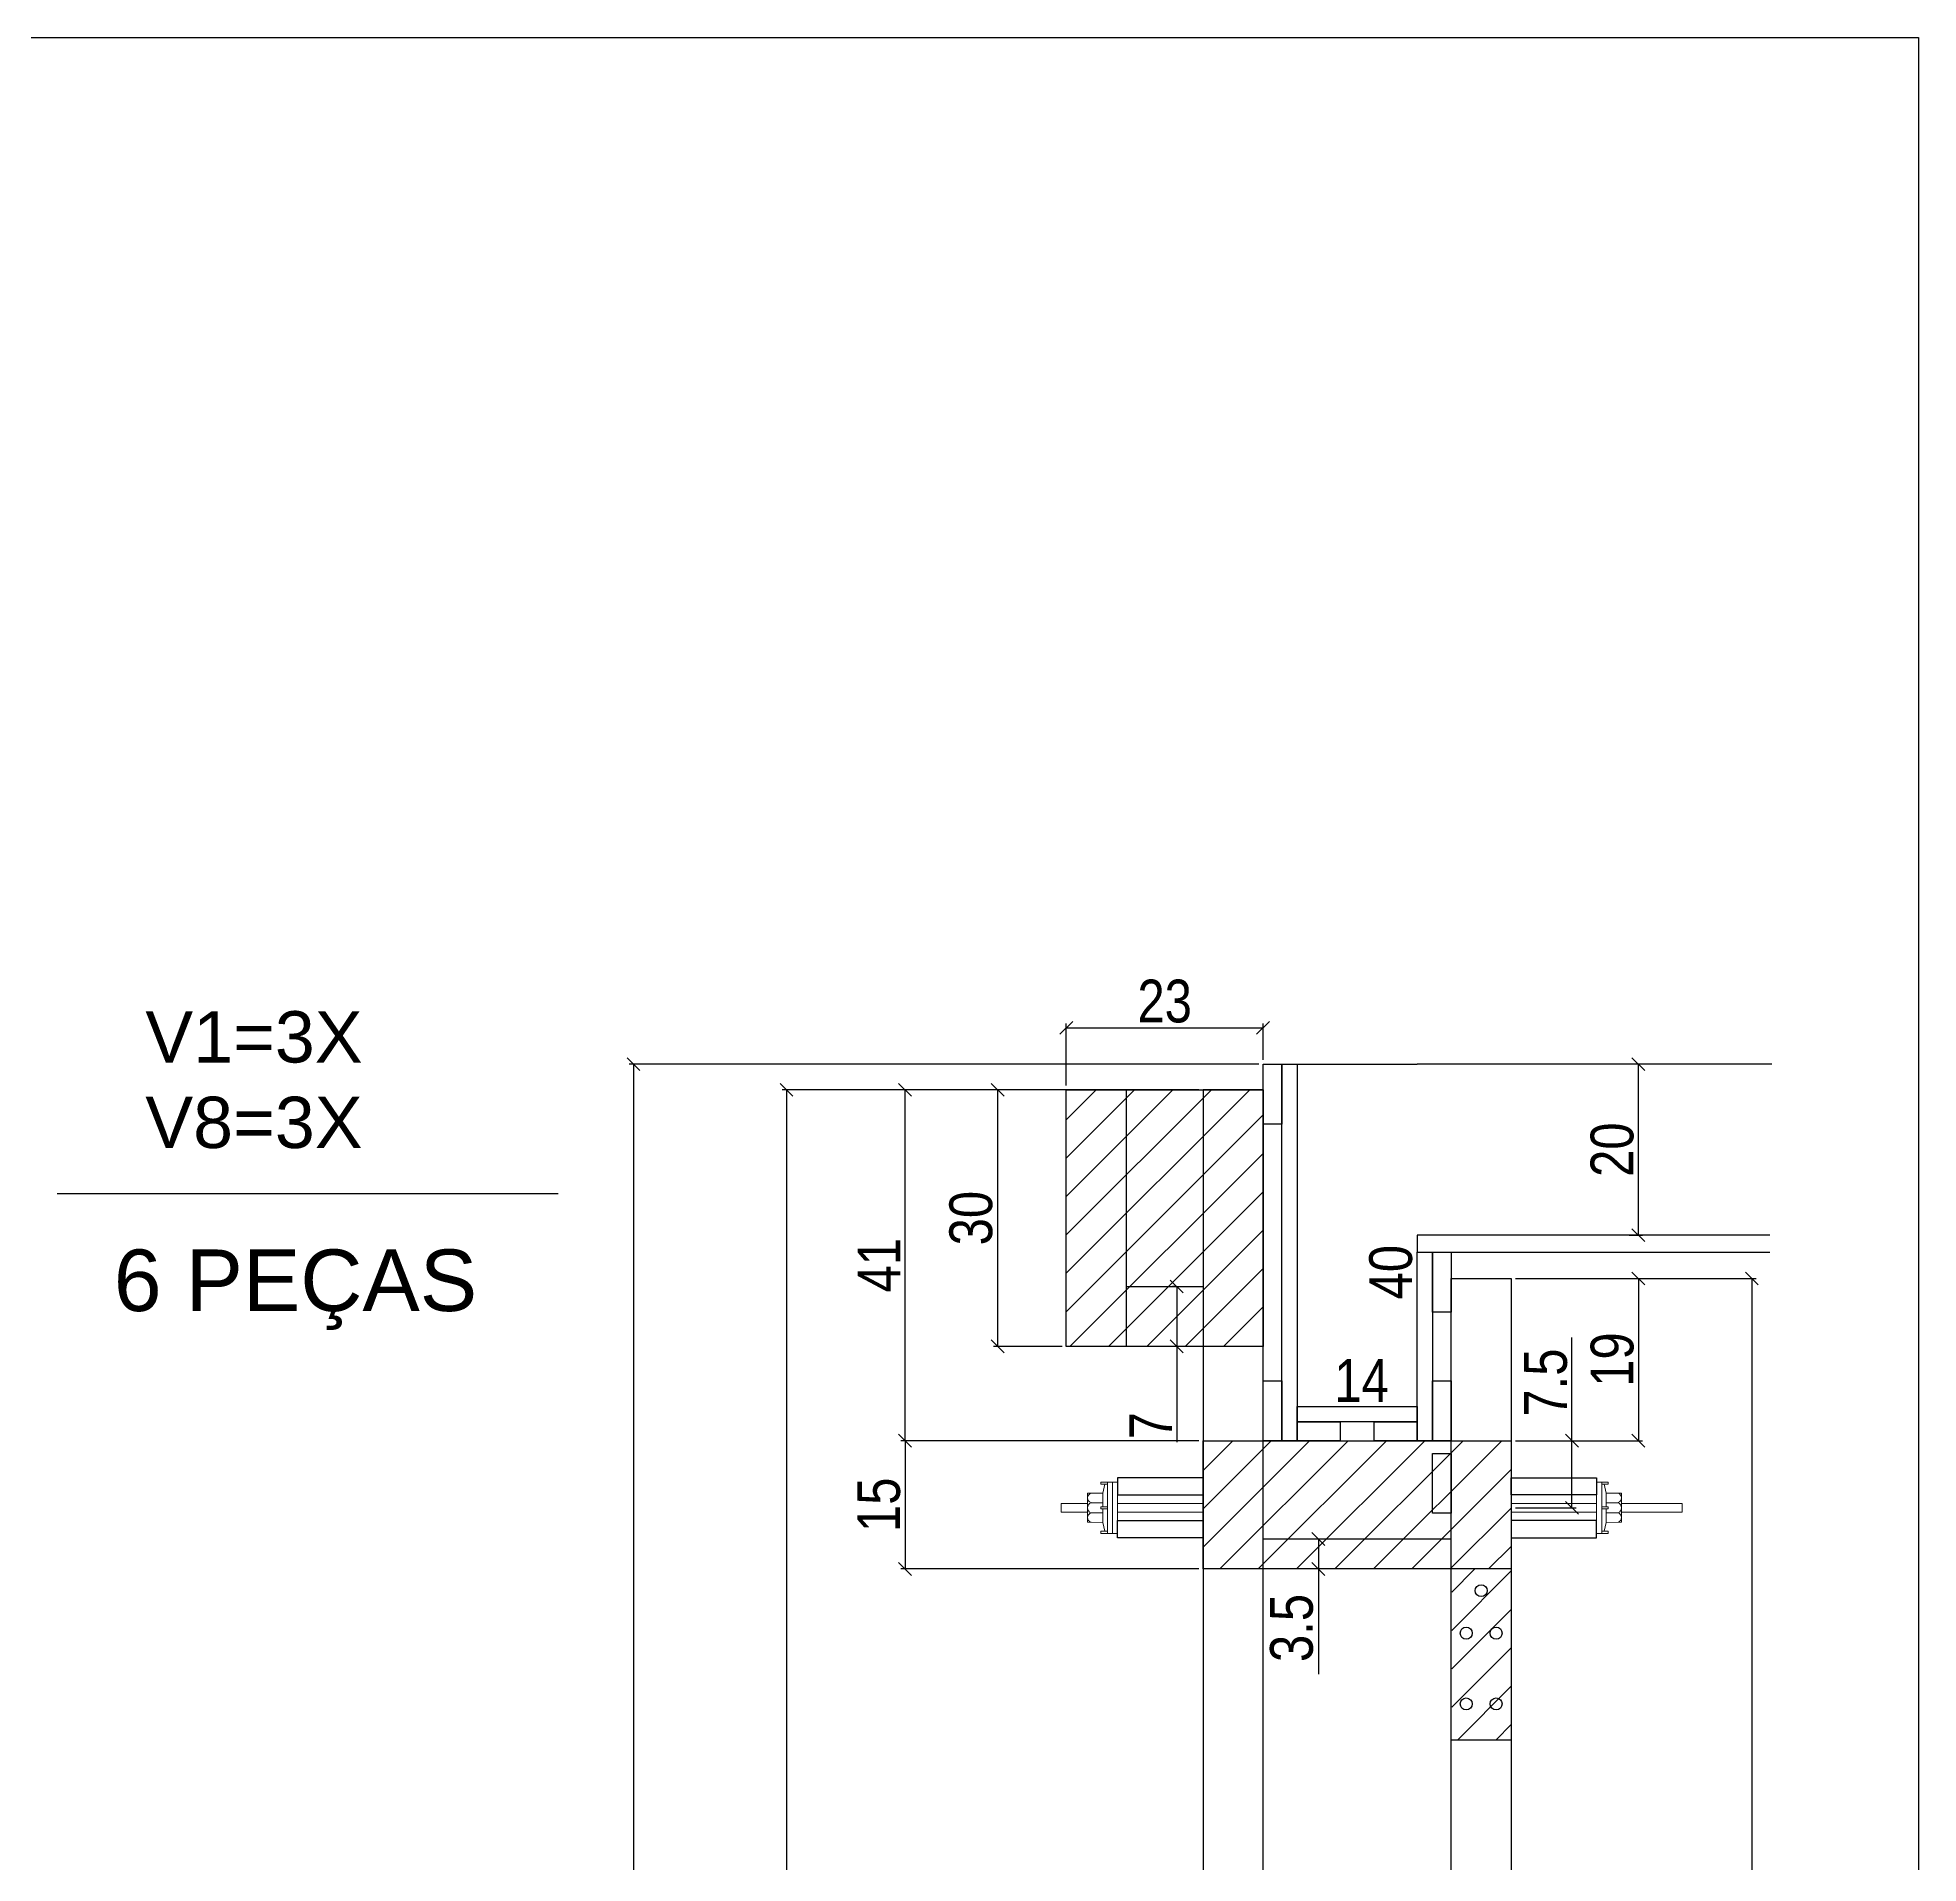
# Model space of a CAD drawing. Extents: x 15230 to 21256, y 3128 to 7338.
# Drawn here: x 19501.2 to 19940.9, y 4014.3 to 4441.3 of the extents above; entities that cross this region are included whole.
import ezdxf

# ---------------------------------------------------------------- set-up
doc = ezdxf.new("R2010")
doc.units = 0
doc.layers.add('BARRA_ANCORAGEM', color=1, linetype='Continuous', lineweight=15)
for name, color, linetype in [('COTA', 241, 'Continuous'), ('TIRAS REESCORAMENTO', 252, 'Continuous'), ('VIGAS', 3, 'Continuous')]:
    doc.layers.add(name, color=color, linetype=linetype)
doc.styles.add('COTA TECNICA 2X', font='techl___.ttf', dxfattribs={"height": 10})
doc.styles.add('R80-50', font='arial.ttf', dxfattribs={"height": 10})
doc.dimstyles.new('SECAO', dxfattribs={"dimscale": 0.333333, "dimtxt": 5, "dimasz": 9, "dimexe": 3, "dimexo": 3, "dimgap": 3, "dimtad": 1, "dimdec": 1, "dimlfac": 0.5, "dimzin": 12, "dimdsep": 46, "dimtxsty": 'COTA TECNICA 2X', "dimblk1": 'OBLIQUE', "dimblk2": 'OBLIQUE', "dimsah": 1, "dimcen": 0.9, "dimclrd": 4, "dimclre": 4, "dimclrt": 240, "dimadec": 1, "dimazin": 3, "dimtfac": 1, "dimtdec": 1, "dimtmove": 0, "dimatfit": 3, "dimfxl": 1, "dimtolj": 1, "dimtzin": 12, "dimarcsym": 0})

# ---------------------------------------------------------------- blocks, each defined once
blk = doc.blocks.new('_Oblique')
at = {"color": 0, "linetype": 'ByBlock', "lineweight": -2}
blk.add_line((-0.5, -0.5), (0.5, 0.5), dxfattribs=at)
blk = doc.blocks.new('*D118')
at = {"layer": 'COTA', "color": 4, "lineweight": -2, "transparency": 16777216}
for p, q in [((19772.69, 4195.21), (19675.27, 4195.21)), ((19676.27, 4195.21), (19676.27, 3671.12)), ((19772.69, 3671.12), (19675.27, 3671.12))]:
    blk.add_line(p, q, dxfattribs=at)
at = {"layer": 'DEFPOINTS', "color": 0, "transparency": 16777216}
for p in [(19773.69, 4195.21), (19676.27, 3671.12), (19773.69, 3671.12)]:
    blk.add_point(p, dxfattribs=at)
at = {"layer": 'COTA', "color": 4, "lineweight": -2, "transparency": 16777216, "xscale": 3, "yscale": 3, "zscale": 3}
for p, rotation in [((19676.27, 4195.21), 90), ((19676.27, 3671.12), 270)]:
    blk.add_blockref('_Oblique', p, dxfattribs=dict(at, rotation=rotation))
at = {"layer": 'COTA', "color": 240, "transparency": 16777216, "insert": (19670.17, 3933.17), "char_height": 10, "attachment_point": 5, "rotation": 90, "style": 'COTA TECNICA 2X'}
blk.add_mtext('\\A1;262', dxfattribs=at)
blk = doc.blocks.new('*D124')
at = {"layer": 'COTA', "color": 4, "lineweight": -2, "transparency": 16777216}
for p, q in [((19772.69, 4195.21), (19702.98, 4195.21)), ((19703.98, 4113.16), (19703.98, 4195.21)), ((19772.69, 4113.16), (19702.98, 4113.16))]:
    blk.add_line(p, q, dxfattribs=at)
at = {"layer": 'DEFPOINTS', "color": 0, "transparency": 16777216}
for p in [(19703.98, 4195.21), (19773.69, 4195.21), (19773.69, 4113.16)]:
    blk.add_point(p, dxfattribs=at)
at = {"layer": 'COTA', "color": 4, "lineweight": -2, "transparency": 16777216, "xscale": 3, "yscale": 3, "zscale": 3}
for p, rotation in [((19703.98, 4195.21), 90), ((19703.98, 4113.16), 270)]:
    blk.add_blockref('_Oblique', p, dxfattribs=dict(at, rotation=rotation))
at = {"layer": 'COTA', "color": 240, "transparency": 16777216, "insert": (19697.91, 4154.19), "char_height": 10, "attachment_point": 5, "rotation": 90, "style": 'COTA TECNICA 2X'}
blk.add_mtext('\\A1;41', dxfattribs=at)
blk = doc.blocks.new('*D125')
at = {"layer": 'COTA', "color": 4, "lineweight": -2, "transparency": 16777216}
for p, q in [((19846.69, 4151.09), (19876.45, 4151.09)), ((19875.45, 4151.09), (19875.45, 4113.16)), ((19846.69, 4113.16), (19876.45, 4113.16))]:
    blk.add_line(p, q, dxfattribs=at)
at = {"layer": 'DEFPOINTS', "color": 0, "transparency": 16777216}
for p in [(19845.69, 4151.09), (19845.69, 4113.16), (19875.45, 4113.16)]:
    blk.add_point(p, dxfattribs=at)
at = {"layer": 'COTA', "color": 4, "lineweight": -2, "transparency": 16777216, "xscale": 3, "yscale": 3, "zscale": 3}
for p, rotation in [((19875.45, 4151.09), 90), ((19875.45, 4113.16), 270)]:
    blk.add_blockref('_Oblique', p, dxfattribs=dict(at, rotation=rotation))
at = {"layer": 'COTA', "color": 240, "transparency": 16777216, "insert": (19869.36, 4132.13), "char_height": 10, "attachment_point": 5, "rotation": 90, "style": 'COTA TECNICA 2X'}
blk.add_mtext('\\A1;19', dxfattribs=at)
blk = doc.blocks.new('*D126')
at = {"layer": 'COTA', "color": 4, "lineweight": -2, "transparency": 16777216}
for p, q in [((19786.69, 4201.21), (19639.48, 4201.21)), ((19640.48, 4201.21), (19640.48, 3651.12)), ((19772.69, 3651.12), (19639.48, 3651.12))]:
    blk.add_line(p, q, dxfattribs=at)
at = {"layer": 'DEFPOINTS', "color": 0, "transparency": 16777216}
for p in [(19787.69, 4201.21), (19640.48, 3651.12), (19773.69, 3651.12)]:
    blk.add_point(p, dxfattribs=at)
at = {"layer": 'COTA', "color": 4, "lineweight": -2, "transparency": 16777216, "xscale": 3, "yscale": 3, "zscale": 3}
for p, rotation in [((19640.48, 4201.21), 90), ((19640.48, 3651.12), 270)]:
    blk.add_blockref('_Oblique', p, dxfattribs=dict(at, rotation=rotation))
at = {"layer": 'COTA', "color": 240, "transparency": 16777216, "insert": (19634.37, 3926.17), "char_height": 10, "attachment_point": 5, "rotation": 90, "style": 'COTA TECNICA 2X'}
blk.add_mtext('\\A1;275', dxfattribs=at)
blk = doc.blocks.new('*D128')
at = {"layer": 'DEFPOINTS', "color": 0, "transparency": 16777216}
for p in [(19810.73, 4201.21), (19823.69, 4201.21), (19810.73, 4121.16)]:
    blk.add_point(p, dxfattribs=at)
at = {"layer": 'COTA', "color": 240, "transparency": 16777216, "insert": (19817.59, 4152.57), "char_height": 10, "attachment_point": 5, "rotation": 90, "style": 'COTA TECNICA 2X'}
blk.add_mtext('\\A1;40', dxfattribs=at)
blk = doc.blocks.new('*D129')
at = {"layer": 'DEFPOINTS', "color": 0, "transparency": 16777216}
for p in [(19795.69, 4121.16), (19823.69, 4121.16), (19823.69, 4121.16)]:
    blk.add_point(p, dxfattribs=at)
at = {"layer": 'COTA', "color": 240, "transparency": 16777216, "insert": (19810.73, 4127.24), "char_height": 10, "attachment_point": 5, "style": 'COTA TECNICA 2X'}
blk.add_mtext('\\A1;14', dxfattribs=at)
blk = doc.blocks.new('*D131')
at = {"layer": 'COTA', "color": 4, "lineweight": -2, "transparency": 16777216}
for p, q in [((19875.45, 4161.21), (19875.45, 4201.21)), ((19876.45, 4201.21), (19876.45, 4201.21)), ((19873.29, 4161.21), (19876.45, 4161.21))]:
    blk.add_line(p, q, dxfattribs=at)
at = {"layer": 'DEFPOINTS', "color": 0, "transparency": 16777216}
for p in [(19875.45, 4201.21), (19875.45, 4201.21), (19872.29, 4161.21)]:
    blk.add_point(p, dxfattribs=at)
at = {"layer": 'COTA', "color": 4, "lineweight": -2, "transparency": 16777216, "xscale": 3, "yscale": 3, "zscale": 3}
for p, rotation in [((19875.45, 4201.21), 90), ((19875.45, 4161.21), 270)]:
    blk.add_blockref('_Oblique', p, dxfattribs=dict(at, rotation=rotation))
at = {"layer": 'COTA', "color": 240, "transparency": 16777216, "insert": (19869.35, 4181.21), "char_height": 10, "attachment_point": 5, "rotation": 90, "style": 'COTA TECNICA 2X'}
blk.add_mtext('\\A1;20', dxfattribs=at)
blk = doc.blocks.new('*D132')
at = {"layer": 'COTA', "color": 4, "lineweight": -2, "transparency": 16777216}
for p, q in [((19847.69, 4151.09), (19902.99, 4151.09)), ((19901.99, 4151.09), (19901.99, 3671.12)), ((19847.69, 3671.12), (19902.99, 3671.12))]:
    blk.add_line(p, q, dxfattribs=at)
at = {"layer": 'DEFPOINTS', "color": 0, "transparency": 16777216}
for p in [(19846.69, 4151.09), (19846.69, 3671.12), (19901.99, 3671.12)]:
    blk.add_point(p, dxfattribs=at)
at = {"layer": 'COTA', "color": 4, "lineweight": -2, "transparency": 16777216, "xscale": 3, "yscale": 3, "zscale": 3}
for p, rotation in [((19901.99, 4151.09), 90), ((19901.99, 3671.12), 270)]:
    blk.add_blockref('_Oblique', p, dxfattribs=dict(at, rotation=rotation))
at = {"layer": 'COTA', "color": 240, "transparency": 16777216, "insert": (19895.89, 3911.1), "char_height": 10, "attachment_point": 5, "rotation": 90, "style": 'COTA TECNICA 2X'}
blk.add_mtext('\\A1;240', dxfattribs=at)
blk = doc.blocks.new('*D134')
at = {"layer": 'COTA', "color": 4, "lineweight": -2, "transparency": 16777216}
for p, q in [((19772.69, 4113.16), (19702.98, 4113.16)), ((19703.98, 4113.16), (19703.98, 4083.16)), ((19772.69, 4083.16), (19702.98, 4083.16))]:
    blk.add_line(p, q, dxfattribs=at)
at = {"layer": 'DEFPOINTS', "color": 0, "transparency": 16777216}
for p in [(19773.69, 4113.16), (19703.98, 4083.16), (19773.69, 4083.16)]:
    blk.add_point(p, dxfattribs=at)
at = {"layer": 'COTA', "color": 4, "lineweight": -2, "transparency": 16777216, "xscale": 3, "yscale": 3, "zscale": 3}
for p, rotation in [((19703.98, 4113.16), 90), ((19703.98, 4083.16), 270)]:
    blk.add_blockref('_Oblique', p, dxfattribs=dict(at, rotation=rotation))
at = {"layer": 'COTA', "color": 240, "transparency": 16777216, "insert": (19697.87, 4098.16), "char_height": 10, "attachment_point": 5, "rotation": 90, "style": 'COTA TECNICA 2X'}
blk.add_mtext('\\A1;15', dxfattribs=at)
blk = doc.blocks.new('A$C51C4441F')
at = {"layer": 'BARRA_ANCORAGEM'}
for p, q in [((-2.25, 3.4), (-1.79, 5.5)), ((-2.25, 3.4), (-5.81, 3.39)), ((-5.81, 3.39), (-5.81, -3.39)), ((-2.25, 1.2), (-5.02, 1.2)), ((-2.25, 3.4), (-2.25, 3.4)), ((-2.25, 3.4), (-2.25, 0.25)), ((-2.25, -3.4), (-5.81, -3.39)), ((-2.25, -1.2), (-5.02, -1.2)), ((-2.25, -0.25), (-2.25, -3.4)), ((-2.25, -3.4), (-1.79, -5.5))]:
    blk.add_line(p, q, dxfattribs=at)
for points in [[(-2.7, 6), (-1.2, 6), (-1.2, 5.5), (-2.7, 5.5)], [(-1.2, -6), (0, -6), (0, 6), (-1.2, 6)], [(-2.7, 0.25), (-1.2, 0.25), (-1.2, -0.25), (-2.7, -0.25)], [(-2.7, -6), (-1.2, -6), (-1.2, -5.5), (-2.7, -5.5)]]:
    blk.add_lwpolyline(points, close=True, dxfattribs=at)
for centre, radius, start, end in [((-4.66, 2.3), 1.15, 107.7845, 252.2718), ((-4.52, 0), 1.3, 112.648, 247.4083), ((-4.66, -2.3), 1.15, 107.7845, 252.2718)]:
    blk.add_arc(centre, radius, start, end, dxfattribs=at)
blk = doc.blocks.new('*D138')
at = {"layer": 'COTA', "color": 4, "lineweight": -2, "transparency": 16777216}
for p, q in [((19859.92, 4113.16), (19859.92, 4137.31)), ((19846.69, 4113.16), (19860.92, 4113.16)), ((19859.92, 4097.46), (19859.92, 4113.16)), ((19846.69, 4097.46), (19860.92, 4097.46))]:
    blk.add_line(p, q, dxfattribs=at)
at = {"layer": 'DEFPOINTS', "color": 0, "transparency": 16777216}
for p in [(19845.69, 4113.16), (19859.92, 4113.16), (19845.69, 4097.46)]:
    blk.add_point(p, dxfattribs=at)
at = {"layer": 'COTA', "color": 4, "lineweight": -2, "transparency": 16777216, "xscale": 3, "yscale": 3, "zscale": 3}
for p, rotation in [((19859.92, 4113.16), 90), ((19859.92, 4097.46), 270)]:
    blk.add_blockref('_Oblique', p, dxfattribs=dict(at, rotation=rotation))
at = {"layer": 'COTA', "color": 240, "transparency": 16777216, "insert": (19853.81, 4126.74), "char_height": 10, "attachment_point": 5, "rotation": 90, "style": 'COTA TECNICA 2X'}
blk.add_mtext('\\A1;7.5', dxfattribs=at)
blk = doc.blocks.new('*D139')
at = {"layer": 'COTA', "color": 4, "lineweight": -2, "transparency": 16777216}
for p, q in [((19808.69, 4090.16), (19799.62, 4090.16)), ((19800.62, 4090.16), (19800.62, 4083.16)), ((19808.69, 4083.16), (19799.62, 4083.16)), ((19800.62, 4083.16), (19800.62, 4058.56))]:
    blk.add_line(p, q, dxfattribs=at)
at = {"layer": 'DEFPOINTS', "color": 0, "transparency": 16777216}
for p in [(19809.69, 4090.16), (19800.62, 4083.16), (19809.69, 4083.16)]:
    blk.add_point(p, dxfattribs=at)
at = {"layer": 'COTA', "color": 4, "lineweight": -2, "transparency": 16777216, "xscale": 3, "yscale": 3, "zscale": 3}
for p, rotation in [((19800.62, 4090.16), 90), ((19800.62, 4083.16), 270)]:
    blk.add_blockref('_Oblique', p, dxfattribs=dict(at, rotation=rotation))
at = {"layer": 'COTA', "color": 240, "transparency": 16777216, "insert": (19794.4, 4069.36), "char_height": 10, "attachment_point": 5, "rotation": 90, "style": 'COTA TECNICA 2X'}
blk.add_mtext('\\A1;3.5', dxfattribs=at)
blk = doc.blocks.new('*D135')
at = {"layer": 'COTA', "color": 4, "lineweight": -2, "transparency": 16777216}
for p, q in [((19740.69, 4195.21), (19724.65, 4195.21)), ((19725.65, 4135.21), (19725.65, 4195.21)), ((19740.69, 4135.21), (19724.65, 4135.21))]:
    blk.add_line(p, q, dxfattribs=at)
at = {"layer": 'DEFPOINTS', "color": 0, "transparency": 16777216}
for p in [(19725.65, 4195.21), (19741.69, 4195.21), (19741.69, 4135.21)]:
    blk.add_point(p, dxfattribs=at)
at = {"layer": 'COTA', "color": 4, "lineweight": -2, "transparency": 16777216, "xscale": 3, "yscale": 3, "zscale": 3}
for p, rotation in [((19725.65, 4195.21), 90), ((19725.65, 4135.21), 270)]:
    blk.add_blockref('_Oblique', p, dxfattribs=dict(at, rotation=rotation))
at = {"layer": 'COTA', "color": 240, "transparency": 16777216, "insert": (19719.43, 4165.21), "char_height": 10, "attachment_point": 5, "rotation": 90, "style": 'COTA TECNICA 2X'}
blk.add_mtext('\\A1;30', dxfattribs=at)
blk = doc.blocks.new('*D136')
at = {"layer": 'COTA', "color": 4, "lineweight": -2, "transparency": 16777216}
for p, q in [((19741.69, 4196.21), (19741.69, 4210.69)), ((19741.69, 4209.69), (19787.69, 4209.69)), ((19787.69, 4202.21), (19787.69, 4210.69))]:
    blk.add_line(p, q, dxfattribs=at)
at = {"layer": 'DEFPOINTS', "color": 0, "transparency": 16777216}
for p in [(19787.69, 4209.69), (19787.69, 4201.21), (19741.69, 4195.21)]:
    blk.add_point(p, dxfattribs=at)
at = {"layer": 'COTA', "color": 4, "lineweight": -2, "transparency": 16777216, "xscale": 3, "yscale": 3, "zscale": 3, "rotation": 180}
blk.add_blockref('_Oblique', (19741.69, 4209.69), dxfattribs=at)
at = {"layer": 'COTA', "color": 4, "lineweight": -2, "transparency": 16777216, "xscale": 3, "yscale": 3, "zscale": 3}
blk.add_blockref('_Oblique', (19787.69, 4209.69), dxfattribs=at)
at = {"layer": 'COTA', "color": 240, "transparency": 16777216, "insert": (19764.69, 4215.91), "char_height": 10, "attachment_point": 5, "style": 'COTA TECNICA 2X'}
blk.add_mtext('\\A1;23', dxfattribs=at)
blk = doc.blocks.new('*D137')
at = {"layer": 'COTA', "color": 4, "lineweight": -2, "transparency": 16777216}
for p, q in [((19767.07, 4149.21), (19766.5, 4149.21)), ((19767.5, 4149.21), (19767.5, 4135.21)), ((19767.07, 4135.21), (19766.5, 4135.21)), ((19767.5, 4135.21), (19767.5, 4112.79))]:
    blk.add_line(p, q, dxfattribs=at)
at = {"layer": 'DEFPOINTS', "color": 0, "transparency": 16777216}
for p in [(19768.07, 4149.21), (19767.5, 4135.21), (19768.07, 4135.21)]:
    blk.add_point(p, dxfattribs=at)
at = {"layer": 'COTA', "color": 4, "lineweight": -2, "transparency": 16777216, "xscale": 3, "yscale": 3, "zscale": 3}
for p, rotation in [((19767.5, 4149.21), 90), ((19767.5, 4135.21), 270)]:
    blk.add_blockref('_Oblique', p, dxfattribs=dict(at, rotation=rotation))
at = {"layer": 'COTA', "color": 240, "transparency": 16777216, "insert": (19761.43, 4116.66), "char_height": 10, "attachment_point": 5, "rotation": 90, "style": 'COTA TECNICA 2X'}
blk.add_mtext('\\A1;7', dxfattribs=at)

msp = doc.modelspace()

# ---------------------------------------------------------------- hatches: boundary and pattern name
at = {"layer": 'COTA'}
h = msp.add_hatch(dxfattribs=at)
h.set_pattern_fill('ANSI31', color=256, scale=2, style=0)
h.set_pattern_definition([(45, (130.7674, -928.5617), (-4.490128, 4.490128), [])])
h.paths.add_polyline_path([(19787.69, 4135.21), (19741.69, 4135.21), (19741.69, 4195.21), (19787.69, 4195.21)])
h = msp.add_hatch(dxfattribs=at)
h.set_pattern_fill('ANSI31', color=256, scale=2, style=0)
h.set_pattern_definition([(45, (-4841.256, -209183.9055), (-4.49012806, 4.49012806), [])])
h.paths.add_polyline_path([(19845.69, 4083.16), (19845.69, 4113.16), (19773.69, 4113.16), (19773.69, 4083.16)])
h = msp.add_hatch(dxfattribs=at)
h.set_pattern_fill('ANSI31', color=256, scale=2, style=0)
h.set_pattern_definition([(45, (-3828.032, -194176.246), (-4.49012806, 4.49012806), [])])
h.paths.add_polyline_path([(19831.82, 4043.14), (19845.82, 4043.14), (19845.82, 4083.08), (19831.82, 4083.08)])

# ---------------------------------------------------------------- linework, layer by layer
at = {"linetype": 'Continuous'}
for p, q in [((19755.69, 4195.21), (19755.69, 4135.21)), ((19755.69, 4149.21), (19773.69, 4149.21)), ((19773.69, 4083.16), (19773.69, 4113.16)), ((19773.69, 4113.16), (19845.69, 4113.16)), ((19845.69, 4113.16), (19845.69, 4083.16)), ((19831.69, 4090.16), (19787.69, 4090.16)), ((19845.69, 4083.16), (19773.69, 4083.16))]:
    msp.add_line(p, q, dxfattribs=at)
msp.add_line((19845.69, 4043.14), (19831.69, 4043.14))
for points in [[(19787.69, 4135.21), (19741.69, 4135.21), (19741.69, 4195.21), (19787.69, 4195.21)], [(19773.69, 3671.12), (19787.69, 3671.12), (19787.69, 4195.21), (19773.69, 4195.21)]]:
    msp.add_lwpolyline(points, close=True, dxfattribs=at)
msp.add_lwpolyline([(19831.69, 4090.16), (19831.69, 4151.09), (19845.69, 4151.09), (19845.69, 3671.12), (19831.69, 3671.12), (19831.69, 4090.16)], dxfattribs=at)
for centre in [(19838.69, 4078.08), (19835.19, 4068.14), (19842.19, 4068.14), (19835.19, 4051.59), (19842.19, 4051.59)]:
    msp.add_circle(centre, 1.4)
at = {"layer": 'BARRA_ANCORAGEM'}
for points in [[(19752.49, 4103.46), (19753.69, 4103.46), (19753.69, 4091.46), (19752.49, 4091.46)], [(19866.89, 4103.46), (19865.69, 4103.46), (19865.69, 4091.46), (19866.89, 4091.46)], [(19740.49, 4096.46), (19746.68, 4096.46), (19746.68, 4098.46), (19740.49, 4098.46)], [(19753.69, 4096.46), (19773.69, 4096.46), (19773.69, 4098.46), (19753.69, 4098.46)], [(19865.69, 4096.46), (19845.69, 4096.46), (19845.69, 4098.46), (19865.69, 4098.46)], [(19871.51, 4096.46), (19885.69, 4096.46), (19885.69, 4098.46), (19871.51, 4098.46)]]:
    msp.add_lwpolyline(points, close=True, dxfattribs=at)
at = {"layer": 'TIRAS REESCORAMENTO', "linetype": 'ByBlock'}
for p, q in [((19795.69, 4201.21), (19823.69, 4201.21)), ((19906.66, 4201.21), (19823.69, 4201.21)), ((19823.69, 4157.21), (19906.18, 4157.21))]:
    msp.add_line(p, q, dxfattribs=at)
for points in [[(19787.69, 4201.21), (19792.09, 4201.21), (19792.09, 4187.21), (19787.69, 4187.21)], [(19827.29, 4157.21), (19831.69, 4157.21), (19831.69, 4143.21), (19827.29, 4143.21)], [(19787.69, 4127.16), (19792.09, 4127.16), (19792.09, 4113.16), (19787.69, 4113.16)], [(19827.29, 4127.16), (19831.69, 4127.16), (19831.69, 4113.16), (19827.29, 4113.16)], [(19823.69, 4117.56), (19795.69, 4117.56), (19795.69, 4121.16), (19823.69, 4121.16)], [(19805.69, 4117.56), (19805.69, 4113.16), (19795.69, 4113.16), (19795.69, 4117.56)], [(19823.69, 4117.56), (19823.69, 4113.16), (19813.69, 4113.16), (19813.69, 4117.56)], [(19827.29, 4110.19), (19831.69, 4110.19), (19831.69, 4096.19), (19827.29, 4096.19)], [(19753.69, 4100.46), (19773.69, 4100.46), (19773.69, 4104.46), (19753.69, 4104.46)], [(19865.69, 4100.46), (19845.69, 4100.46), (19845.69, 4104.46), (19865.69, 4104.46)], [(19753.69, 4094.46), (19773.69, 4094.46), (19773.69, 4090.46), (19753.69, 4090.46)], [(19865.69, 4094.46), (19845.69, 4094.46), (19845.69, 4090.46), (19865.69, 4090.46)]]:
    msp.add_lwpolyline(points, close=True, dxfattribs=at)
for points in [[(19795.69, 4113.16), (19792.09, 4113.16), (19792.09, 4201.21), (19795.69, 4201.21), (19795.69, 4113.16)], [(19906.18, 4161.21), (19823.69, 4161.21), (19823.69, 4157.21), (19906.18, 4157.21)], [(19827.29, 4113.16), (19823.69, 4113.16), (19823.69, 4157.21), (19827.29, 4157.21), (19827.29, 4113.16)]]:
    msp.add_lwpolyline(points, dxfattribs=at)
at = {"layer": 'VIGAS', "color": 7}
msp.add_line((19505.71, 4170.93), (19622.86, 4170.93), dxfattribs=at)
at = {"layer": 'VIGAS'}
msp.add_lwpolyline([(19940.92, 3476.51), (19496.64, 3476.51), (19496.64, 4441.29), (19940.92, 4441.29)], close=True, dxfattribs=at)

# ---------------------------------------------------------------- block references
at = {"layer": 'BARRA_ANCORAGEM', "xscale": -1, "rotation": 180}
msp.add_blockref('A$C51C4441F', (19752.49, 4097.46), dxfattribs=at)
at = {"layer": 'BARRA_ANCORAGEM', "xscale": -1}
msp.add_blockref('A$C51C4441F', (19865.69, 4097.46), dxfattribs=at)

# ---------------------------------------------------------------- texts
at = {"layer": 'VIGAS', "color": 0, "style": 'R80-50'}
for s, p in [('V1=3X', (19526.36, 4201.6)), ('V8=3X', (19526.36, 4181.6))]:
    msp.add_text(s, height=12, dxfattribs=at).set_placement(p)
at = {"layer": 'VIGAS', "color": 7, "insert": (19518.98, 4157.87), "char_height": 14.4, "attachment_point": 1, "style": 'R80-50'}
msp.add_mtext_dynamic_manual_height_columns('6 PEÇAS', width=162.221, gutter_width=50, heights=[0], dxfattribs=at)

# ---------------------------------------------------------------- dimensions: what is measured, and where the dimension line sits
at = {"layer": 'COTA', "color": 3}
dim = msp.add_linear_dim(base=(19787.69, 4209.69), p1=(19741.69, 4195.21), p2=(19787.69, 4201.21), dimstyle='SECAO', dxfattribs=at)
dim.commit()
dim.dimension.update_dxf_attribs({"geometry": '*D136', "text_midpoint": (19764.69, 4215.91)})
for base, p1, p2, picture, middle in [((19640.48, 3651.12), (19787.69, 4201.21), (19773.69, 3651.12), '*D126', (19634.37, 3926.17)), ((19875.45, 4201.21), (19872.29, 4161.21), (19875.45, 4201.21), '*D131', (19869.35, 4181.21)), ((19676.27, 3671.12), (19773.69, 4195.21), (19773.69, 3671.12), '*D118', (19670.17, 3933.17)), ((19703.98, 4195.21), (19773.69, 4113.16), (19773.69, 4195.21), '*D124', (19697.91, 4154.19)), ((19725.65, 4195.21), (19741.69, 4135.21), (19741.69, 4195.21), '*D135', (19719.43, 4165.21)), ((19875.45, 4113.16), (19845.69, 4151.09), (19845.69, 4113.16), '*D125', (19869.36, 4132.13)), ((19901.99, 3671.12), (19846.69, 4151.09), (19846.69, 3671.12), '*D132', (19895.89, 3911.1)), ((19703.98, 4083.16), (19773.69, 4113.16), (19773.69, 4083.16), '*D134', (19697.87, 4098.16)), ((19800.62, 4083.16), (19809.69, 4090.16), (19809.69, 4083.16), '*D139', (19794.4, 4069.36))]:
    dim = msp.add_linear_dim(base=base, p1=p1, p2=p2, angle=90, dimstyle='SECAO', dxfattribs=at)
    dim.commit()
    dim.dimension.update_dxf_attribs({"geometry": picture, "text_midpoint": middle})
dim = msp.add_linear_dim(base=(19823.69, 4201.21), p1=(19810.73, 4121.16), p2=(19810.73, 4201.21), angle=90, dimstyle='SECAO', override={"dimse1": 1, "dimse2": 1, "dimsd1": 1, "dimsd2": 1}, dxfattribs=at)
dim.commit()
dim.dimension.update_dxf_attribs({"geometry": '*D128', "text_midpoint": (19823.69, 4152.57), "dimtype": 160})
dim = msp.add_linear_dim(base=(19767.5, 4135.21), p1=(19768.07, 4149.21), p2=(19768.07, 4135.21), angle=90, dimstyle='SECAO', dxfattribs=at)
dim.commit()
dim.dimension.update_dxf_attribs({"geometry": '*D137', "text_midpoint": (19767.5, 4116.66), "dimtype": 160})
dim = msp.add_linear_dim(base=(19823.69, 4121.16), p1=(19795.69, 4121.16), p2=(19823.69, 4121.16), dimstyle='SECAO', override={"dimse1": 1, "dimse2": 1, "dimsd1": 1, "dimsd2": 1}, dxfattribs=at)
dim.commit()
dim.dimension.update_dxf_attribs({"geometry": '*D129', "text_midpoint": (19810.73, 4121.16), "dimtype": 160})
dim = msp.add_linear_dim(base=(19859.92, 4113.16), p1=(19845.69, 4097.46), p2=(19845.69, 4113.16), angle=90, text='7.5', dimstyle='SECAO', dxfattribs=at)
dim.commit()
dim.dimension.update_dxf_attribs({"geometry": '*D138', "text_midpoint": (19853.81, 4126.74)})

doc.saveas('drawing.dxf')
